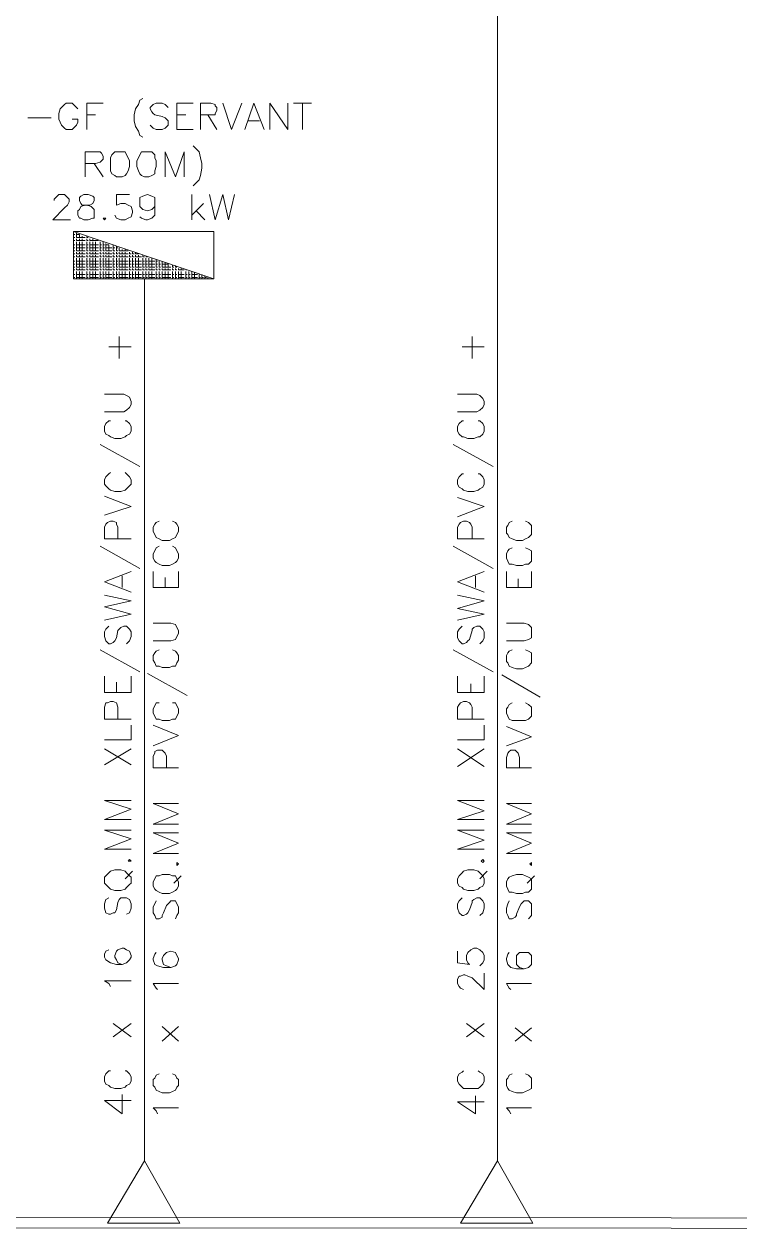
# Model space of a CAD drawing. Header units: inches. Extents: x 0.2 to 10.8, y 0.5 to 8.
# Drawn here: x 2.478 to 3.284, y 4.475 to 5.827 of the extents above; entities that cross this region are included whole.
import ezdxf

# ---------------------------------------------------------------- set-up
doc = ezdxf.new("R2010")
doc.units = ezdxf.units.IN
doc.header["$MEASUREMENT"] = 0
doc.layers.add('PDF_Geometry', color=7, linetype='Continuous')

msp = doc.modelspace()

# ---------------------------------------------------------------- linework, layer by layer
at = {"layer": 'PDF_Geometry', "lineweight": 9}
for points in [[(3.0117, 4.545), (3.0117, 6.87)], [(2.6133, 4.545), (2.6133, 5.54)]]:
    msp.add_lwpolyline(points, dxfattribs=at)
at = {"layer": 'PDF_Geometry', "lineweight": 13}
for points in [[(2.5383, 5.7317), (2.5367, 5.7333), (2.5333, 5.7367), (2.5317, 5.7383), (2.525, 5.7383), (2.5233, 5.7367), (2.52, 5.7333), (2.5183, 5.7317), (2.5167, 5.7267), (2.5167, 5.72), (2.5183, 5.7167), (2.52, 5.7133), (2.5233, 5.71), (2.525, 5.7083), (2.5317, 5.7083), (2.5333, 5.71), (2.5367, 5.7133), (2.5383, 5.7167), (2.5383, 5.72), (2.5317, 5.72)], [(2.5483, 5.7083), (2.5483, 5.7383), (2.5667, 5.7383)], [(2.6117, 5.7433), (2.6083, 5.7417), (2.6067, 5.7367), (2.6033, 5.7317), (2.6017, 5.725), (2.6017, 5.7183), (2.6033, 5.7117), (2.6067, 5.7067), (2.6083, 5.7017), (2.6117, 5.7)], [(2.64, 5.7333), (2.6367, 5.7367), (2.6333, 5.7383), (2.6267, 5.7383), (2.6233, 5.7367), (2.62, 5.7333), (2.62, 5.7317), (2.6217, 5.7283), (2.6233, 5.7267), (2.625, 5.725), (2.6333, 5.7233), (2.6367, 5.7217), (2.6383, 5.72), (2.64, 5.7183), (2.64, 5.7133), (2.6367, 5.71), (2.6333, 5.7083), (2.6267, 5.7083), (2.6233, 5.71), (2.62, 5.7133)], [(2.65, 5.7083), (2.65, 5.7383), (2.6683, 5.7383)], [(2.6767, 5.7083), (2.6767, 5.7383), (2.6883, 5.7383), (2.6933, 5.7367), (2.6933, 5.735), (2.695, 5.7333), (2.695, 5.73), (2.6933, 5.7267), (2.6933, 5.725), (2.6883, 5.725), (2.6767, 5.725)], [(2.7017, 5.7383), (2.7117, 5.7083), (2.7233, 5.7383)], [(2.7267, 5.7083), (2.7367, 5.7383), (2.7483, 5.7083)], [(2.755, 5.7083), (2.755, 5.7383), (2.775, 5.7083), (2.775, 5.7383)], [(2.7817, 5.7383), (2.8017, 5.7383)], [(2.7917, 5.7383), (2.7917, 5.7083)], [(2.4817, 5.7217), (2.5083, 5.7217)], [(2.5483, 5.725), (2.5583, 5.725)], [(2.65, 5.725), (2.66, 5.725)], [(2.685, 5.725), (2.695, 5.7083)], [(2.65, 5.7083), (2.6683, 5.7083)], [(2.73, 5.7183), (2.7433, 5.7183)], [(2.5467, 5.655), (2.5467, 5.6833), (2.5583, 5.6833), (2.5633, 5.6833), (2.565, 5.6817), (2.5667, 5.6783), (2.5667, 5.675), (2.565, 5.6733), (2.5633, 5.6717), (2.5583, 5.67), (2.5467, 5.67)], [(2.5817, 5.6833), (2.58, 5.6833), (2.5767, 5.68), (2.575, 5.6767), (2.575, 5.6733), (2.575, 5.6667), (2.575, 5.6617), (2.5767, 5.6583), (2.58, 5.6567), (2.5817, 5.655), (2.5883, 5.655), (2.5917, 5.6567), (2.5933, 5.6583), (2.595, 5.6617), (2.5967, 5.6667), (2.5967, 5.6733), (2.595, 5.6767), (2.5933, 5.68), (2.5917, 5.6833), (2.5883, 5.6833), (2.5817, 5.6833)], [(2.6133, 5.6833), (2.61, 5.6833), (2.6083, 5.68), (2.6067, 5.6767), (2.605, 5.6733), (2.605, 5.6667), (2.6067, 5.6617), (2.6083, 5.6583), (2.61, 5.6567), (2.6133, 5.655), (2.6183, 5.655), (2.6217, 5.6567), (2.625, 5.6583), (2.625, 5.6617), (2.6267, 5.6667), (2.6267, 5.6733), (2.625, 5.6767), (2.625, 5.68), (2.6217, 5.6833), (2.6183, 5.6833), (2.6133, 5.6833)], [(2.6367, 5.655), (2.6367, 5.6833), (2.6483, 5.655), (2.6583, 5.6833), (2.6583, 5.655)], [(2.6683, 5.69), (2.6717, 5.6867), (2.675, 5.6833), (2.6767, 5.6767), (2.6783, 5.67), (2.6783, 5.665), (2.6767, 5.6567), (2.675, 5.6517), (2.6717, 5.6483), (2.6683, 5.645)], [(2.5567, 5.67), (2.5667, 5.655)], [(2.5117, 5.6283), (2.5117, 5.63), (2.5133, 5.6317), (2.515, 5.6333), (2.5167, 5.635), (2.5233, 5.635), (2.525, 5.6333), (2.5267, 5.6317), (2.5283, 5.63), (2.5283, 5.6267), (2.5267, 5.6233), (2.5233, 5.62), (2.51, 5.6067), (2.53, 5.6067)], [(2.545, 5.635), (2.5417, 5.6333), (2.54, 5.6317), (2.54, 5.6283), (2.5417, 5.625), (2.5433, 5.6233), (2.5483, 5.6233), (2.5533, 5.6217), (2.5567, 5.6183), (2.5567, 5.6167), (2.5567, 5.6117), (2.5567, 5.6083), (2.555, 5.6083), (2.55, 5.6067), (2.545, 5.6067), (2.5417, 5.6083), (2.54, 5.6083), (2.5383, 5.6117), (2.5383, 5.6167), (2.54, 5.6183), (2.5417, 5.6217), (2.5467, 5.6233), (2.5517, 5.6233), (2.555, 5.625), (2.5567, 5.6283), (2.5567, 5.6317), (2.555, 5.6333), (2.55, 5.635), (2.545, 5.635)], [(2.5967, 5.635), (2.5817, 5.635), (2.5817, 5.6233), (2.5867, 5.625), (2.5917, 5.625), (2.595, 5.6233), (2.5983, 5.6217), (2.6, 5.6167), (2.6, 5.615), (2.5983, 5.61), (2.595, 5.6083), (2.5917, 5.6067), (2.5867, 5.6067), (2.5817, 5.6083), (2.58, 5.6117)], [(2.625, 5.625), (2.625, 5.6217), (2.6217, 5.6183), (2.6167, 5.6167), (2.6117, 5.6183), (2.6083, 5.6217), (2.6083, 5.625), (2.6083, 5.6267), (2.6083, 5.6317), (2.6117, 5.6333), (2.6167, 5.635), (2.6217, 5.6333), (2.625, 5.6317), (2.625, 5.625), (2.625, 5.6183), (2.625, 5.6117), (2.6217, 5.6083), (2.6167, 5.6067), (2.615, 5.6067), (2.61, 5.6083), (2.6083, 5.61)], [(2.6667, 5.635), (2.6667, 5.6067)], [(2.6867, 5.635), (2.6933, 5.6067), (2.7017, 5.635), (2.7083, 5.6067), (2.715, 5.635)], [(2.68, 5.625), (2.6667, 5.6117)], [(2.6717, 5.6167), (2.6817, 5.6067)], [(2.5683, 5.6083), (2.5667, 5.6083), (2.5683, 5.6067), (2.57, 5.6083), (2.5683, 5.6083)], [(2.5333, 5.59), (2.5333, 5.5933)], [(2.5333, 5.5933), (2.6917, 5.54), (2.6917, 5.5933), (2.5333, 5.5933), (2.5333, 5.54), (2.6917, 5.54)], [(2.5333, 5.5867), (2.5333, 5.59)], [(2.5333, 5.59), (2.535, 5.59)], [(2.5333, 5.5867), (2.535, 5.5867)], [(2.5367, 5.59), (2.5367, 5.5917)], [(2.5367, 5.5867), (2.5367, 5.59)], [(2.5367, 5.59), (2.54, 5.59)], [(2.5367, 5.5867), (2.54, 5.5867)], [(2.54, 5.5867), (2.54, 5.59)], [(2.54, 5.5867), (2.5433, 5.5867)], [(2.5433, 5.5867), (2.5433, 5.5883)], [(2.5433, 5.5867), (2.5467, 5.5867)], [(2.5483, 5.5867), (2.5483, 5.5883)], [(2.5483, 5.5867), (2.55, 5.5867)], [(2.5333, 5.5833), (2.5333, 5.585)], [(2.5333, 5.5833), (2.535, 5.5833)], [(2.5333, 5.5783), (2.5333, 5.5817)], [(2.5333, 5.575), (2.5333, 5.5783)], [(2.5333, 5.5783), (2.535, 5.5783)], [(2.5333, 5.5717), (2.5333, 5.575)], [(2.5333, 5.575), (2.535, 5.575)], [(2.5367, 5.5833), (2.5367, 5.585)], [(2.5367, 5.5833), (2.54, 5.5833)], [(2.5367, 5.5783), (2.5367, 5.5817)], [(2.5367, 5.575), (2.5367, 5.5783)], [(2.5367, 5.5783), (2.54, 5.5783)], [(2.5367, 5.5717), (2.5367, 5.575)], [(2.5367, 5.575), (2.54, 5.575)], [(2.54, 5.5833), (2.54, 5.585)], [(2.54, 5.5833), (2.5433, 5.5833)], [(2.54, 5.5783), (2.54, 5.5817)], [(2.54, 5.575), (2.54, 5.5783)], [(2.54, 5.5783), (2.5433, 5.5783)], [(2.54, 5.5717), (2.54, 5.575)], [(2.54, 5.575), (2.5433, 5.575)], [(2.5433, 5.5833), (2.5433, 5.585)], [(2.5433, 5.5833), (2.5467, 5.5833)], [(2.5433, 5.5783), (2.5433, 5.5817)], [(2.5433, 5.575), (2.5433, 5.5783)], [(2.5433, 5.5783), (2.5467, 5.5783)], [(2.5433, 5.5717), (2.5433, 5.575)], [(2.5433, 5.575), (2.5467, 5.575)], [(2.5483, 5.5833), (2.5483, 5.585)], [(2.5483, 5.5833), (2.55, 5.5833)], [(2.5483, 5.5783), (2.5483, 5.5817)], [(2.5483, 5.575), (2.5483, 5.5783)], [(2.5483, 5.5783), (2.55, 5.5783)], [(2.5483, 5.5717), (2.5483, 5.575)], [(2.5483, 5.575), (2.55, 5.575)], [(2.5517, 5.5833), (2.5517, 5.585)], [(2.5517, 5.5833), (2.555, 5.5833)], [(2.5517, 5.5783), (2.5517, 5.5817)], [(2.5517, 5.575), (2.5517, 5.5783)], [(2.5517, 5.5783), (2.555, 5.5783)], [(2.5517, 5.5717), (2.5517, 5.575)], [(2.5517, 5.575), (2.555, 5.575)], [(2.555, 5.5833), (2.555, 5.585)], [(2.555, 5.5833), (2.5583, 5.5833)], [(2.555, 5.5783), (2.555, 5.5817)], [(2.555, 5.575), (2.555, 5.5783)], [(2.555, 5.5783), (2.5583, 5.5783)], [(2.555, 5.5717), (2.555, 5.575)], [(2.555, 5.575), (2.5583, 5.575)], [(2.5583, 5.5833), (2.56, 5.5833)], [(2.5583, 5.5833), (2.5617, 5.5833)], [(2.5583, 5.5783), (2.5583, 5.5817)], [(2.5583, 5.575), (2.5583, 5.5783)], [(2.5583, 5.5783), (2.5617, 5.5783)], [(2.5583, 5.5717), (2.5583, 5.575)], [(2.5583, 5.575), (2.5617, 5.575)], [(2.5633, 5.5783), (2.5633, 5.5817)], [(2.5633, 5.575), (2.5633, 5.5783)], [(2.5633, 5.5783), (2.565, 5.5783)], [(2.5633, 5.5717), (2.5633, 5.575)], [(2.5633, 5.575), (2.565, 5.575)], [(2.5667, 5.5783), (2.5667, 5.5817)], [(2.5667, 5.575), (2.5667, 5.5783)], [(2.5667, 5.5783), (2.5683, 5.5783)], [(2.5667, 5.5717), (2.5667, 5.575)], [(2.5667, 5.575), (2.5683, 5.575)], [(2.57, 5.5783), (2.57, 5.58)], [(2.57, 5.575), (2.57, 5.5783)], [(2.57, 5.5783), (2.5733, 5.5783)], [(2.57, 5.5717), (2.57, 5.575)], [(2.57, 5.575), (2.5733, 5.575)], [(2.5733, 5.575), (2.5733, 5.5783)], [(2.5733, 5.5717), (2.5733, 5.575)], [(2.5733, 5.575), (2.5767, 5.575)], [(2.5783, 5.575), (2.5783, 5.5783)], [(2.5783, 5.5717), (2.5783, 5.575)], [(2.5783, 5.575), (2.58, 5.575)], [(2.5817, 5.575), (2.5817, 5.5767)], [(2.5817, 5.5717), (2.5817, 5.575)], [(2.5817, 5.575), (2.5833, 5.575)], [(2.585, 5.5717), (2.585, 5.575)], [(2.5883, 5.5717), (2.5883, 5.5733)], [(2.5917, 5.5717), (2.5917, 5.5733)], [(2.5333, 5.5717), (2.535, 5.5717)], [(2.5333, 5.5683), (2.5333, 5.57)], [(2.5333, 5.5683), (2.535, 5.5683)], [(2.5333, 5.565), (2.5333, 5.5667)], [(2.5333, 5.565), (2.535, 5.565)], [(2.5333, 5.56), (2.5333, 5.5633)], [(2.5333, 5.5567), (2.5333, 5.56)], [(2.5333, 5.56), (2.535, 5.56)], [(2.5367, 5.5717), (2.54, 5.5717)], [(2.5367, 5.5683), (2.5367, 5.57)], [(2.5367, 5.5683), (2.54, 5.5683)], [(2.5367, 5.565), (2.5367, 5.5667)], [(2.5367, 5.565), (2.54, 5.565)], [(2.5367, 5.56), (2.5367, 5.5633)], [(2.5367, 5.5567), (2.5367, 5.56)], [(2.5367, 5.56), (2.54, 5.56)], [(2.54, 5.5717), (2.5433, 5.5717)], [(2.54, 5.5683), (2.54, 5.57)], [(2.54, 5.5683), (2.5433, 5.5683)], [(2.54, 5.565), (2.54, 5.5667)], [(2.54, 5.565), (2.5433, 5.565)], [(2.54, 5.56), (2.54, 5.5633)], [(2.54, 5.5567), (2.54, 5.56)], [(2.54, 5.56), (2.5433, 5.56)], [(2.5433, 5.5717), (2.5467, 5.5717)], [(2.5433, 5.5683), (2.5433, 5.57)], [(2.5433, 5.5683), (2.5467, 5.5683)], [(2.5433, 5.565), (2.5433, 5.5667)], [(2.5433, 5.565), (2.5467, 5.565)], [(2.5433, 5.56), (2.5433, 5.5633)], [(2.5433, 5.5567), (2.5433, 5.56)], [(2.5433, 5.56), (2.5467, 5.56)], [(2.5483, 5.5717), (2.55, 5.5717)], [(2.5483, 5.5683), (2.5483, 5.57)], [(2.5483, 5.5683), (2.55, 5.5683)], [(2.5483, 5.565), (2.5483, 5.5667)], [(2.5483, 5.565), (2.55, 5.565)], [(2.5483, 5.56), (2.5483, 5.5633)], [(2.5483, 5.5567), (2.5483, 5.56)], [(2.5483, 5.56), (2.55, 5.56)], [(2.5517, 5.5717), (2.555, 5.5717)], [(2.5517, 5.5683), (2.5517, 5.57)], [(2.5517, 5.5683), (2.555, 5.5683)], [(2.5517, 5.565), (2.5517, 5.5667)], [(2.5517, 5.565), (2.555, 5.565)], [(2.5517, 5.56), (2.5517, 5.5633)], [(2.5517, 5.5567), (2.5517, 5.56)], [(2.5517, 5.56), (2.555, 5.56)], [(2.555, 5.5717), (2.5583, 5.5717)], [(2.555, 5.5683), (2.555, 5.57)], [(2.555, 5.5683), (2.5583, 5.5683)], [(2.555, 5.565), (2.555, 5.5667)], [(2.555, 5.565), (2.5583, 5.565)], [(2.555, 5.56), (2.555, 5.5633)], [(2.555, 5.5567), (2.555, 5.56)], [(2.555, 5.56), (2.5583, 5.56)], [(2.5583, 5.5717), (2.5617, 5.5717)], [(2.5583, 5.5683), (2.5583, 5.57)], [(2.5583, 5.5683), (2.5617, 5.5683)], [(2.5583, 5.565), (2.5583, 5.5667)], [(2.5583, 5.565), (2.5617, 5.565)], [(2.5583, 5.56), (2.5583, 5.5633)], [(2.5583, 5.5567), (2.5583, 5.56)], [(2.5583, 5.56), (2.5617, 5.56)], [(2.5633, 5.5717), (2.565, 5.5717)], [(2.5633, 5.5683), (2.5633, 5.57)], [(2.5633, 5.5683), (2.565, 5.5683)], [(2.5633, 5.565), (2.5633, 5.5667)], [(2.5633, 5.565), (2.565, 5.565)], [(2.5633, 5.56), (2.5633, 5.5633)], [(2.5633, 5.5567), (2.5633, 5.56)], [(2.5633, 5.56), (2.565, 5.56)], [(2.5667, 5.5717), (2.5683, 5.5717)], [(2.5667, 5.5683), (2.5667, 5.57)], [(2.5667, 5.5683), (2.5683, 5.5683)], [(2.5667, 5.565), (2.5667, 5.5667)], [(2.5667, 5.565), (2.5683, 5.565)], [(2.5667, 5.56), (2.5667, 5.5633)], [(2.5667, 5.5567), (2.5667, 5.56)], [(2.5667, 5.56), (2.5683, 5.56)], [(2.57, 5.5717), (2.5733, 5.5717)], [(2.57, 5.5683), (2.57, 5.57)], [(2.57, 5.5683), (2.5733, 5.5683)], [(2.57, 5.565), (2.57, 5.5667)], [(2.57, 5.565), (2.5733, 5.565)], [(2.57, 5.56), (2.57, 5.5633)], [(2.57, 5.5567), (2.57, 5.56)], [(2.57, 5.56), (2.5733, 5.56)], [(2.5733, 5.5717), (2.5767, 5.5717)], [(2.5733, 5.5683), (2.5733, 5.57)], [(2.5733, 5.5683), (2.5767, 5.5683)], [(2.5733, 5.565), (2.5733, 5.5667)], [(2.5733, 5.565), (2.5767, 5.565)], [(2.5733, 5.56), (2.5733, 5.5633)], [(2.5733, 5.5567), (2.5733, 5.56)], [(2.5733, 5.56), (2.5767, 5.56)], [(2.5783, 5.5717), (2.58, 5.5717)], [(2.5783, 5.5683), (2.5783, 5.57)], [(2.5783, 5.5683), (2.58, 5.5683)], [(2.5783, 5.565), (2.5783, 5.5667)], [(2.5783, 5.565), (2.58, 5.565)], [(2.5783, 5.56), (2.5783, 5.5633)], [(2.5783, 5.5567), (2.5783, 5.56)], [(2.5783, 5.56), (2.58, 5.56)], [(2.5817, 5.5717), (2.5833, 5.5717)], [(2.5817, 5.5683), (2.5817, 5.57)], [(2.5817, 5.5683), (2.5833, 5.5683)], [(2.5817, 5.565), (2.5817, 5.5667)], [(2.5817, 5.565), (2.5833, 5.565)], [(2.5817, 5.56), (2.5817, 5.5633)], [(2.5817, 5.5567), (2.5817, 5.56)], [(2.5817, 5.56), (2.5833, 5.56)], [(2.585, 5.5717), (2.5883, 5.5717)], [(2.585, 5.5683), (2.585, 5.57)], [(2.585, 5.5683), (2.5883, 5.5683)], [(2.585, 5.565), (2.585, 5.5667)], [(2.585, 5.565), (2.5883, 5.565)], [(2.585, 5.56), (2.585, 5.5633)], [(2.585, 5.5567), (2.585, 5.56)], [(2.585, 5.56), (2.5883, 5.56)], [(2.5883, 5.5717), (2.5917, 5.5717)], [(2.5883, 5.5683), (2.5883, 5.57)], [(2.5883, 5.5683), (2.5917, 5.5683)], [(2.5883, 5.565), (2.5883, 5.5667)], [(2.5883, 5.565), (2.5917, 5.565)], [(2.5883, 5.56), (2.5883, 5.5633)], [(2.5883, 5.5567), (2.5883, 5.56)], [(2.5883, 5.56), (2.5917, 5.56)], [(2.5917, 5.5717), (2.595, 5.5717)], [(2.5917, 5.5683), (2.5917, 5.57)], [(2.5917, 5.5683), (2.595, 5.5683)], [(2.5917, 5.565), (2.5917, 5.5667)], [(2.5917, 5.565), (2.595, 5.565)], [(2.5917, 5.56), (2.5917, 5.5633)], [(2.5917, 5.5567), (2.5917, 5.56)], [(2.5917, 5.56), (2.595, 5.56)], [(2.5967, 5.5683), (2.5967, 5.57)], [(2.5967, 5.5683), (2.5983, 5.5683)], [(2.5967, 5.565), (2.5967, 5.5667)], [(2.5967, 5.565), (2.5983, 5.565)], [(2.5967, 5.56), (2.5967, 5.5633)], [(2.5967, 5.5567), (2.5967, 5.56)], [(2.5967, 5.56), (2.5983, 5.56)], [(2.6, 5.5683), (2.6, 5.57)], [(2.6, 5.5683), (2.6017, 5.5683)], [(2.6, 5.565), (2.6, 5.5667)], [(2.6, 5.565), (2.6017, 5.565)], [(2.6, 5.56), (2.6, 5.5633)], [(2.6, 5.5567), (2.6, 5.56)], [(2.6, 5.56), (2.6017, 5.56)], [(2.6033, 5.5683), (2.6033, 5.57)], [(2.6033, 5.5683), (2.6067, 5.5683)], [(2.6033, 5.565), (2.6033, 5.5667)], [(2.6033, 5.565), (2.6067, 5.565)], [(2.6033, 5.56), (2.6033, 5.5633)], [(2.6033, 5.5567), (2.6033, 5.56)], [(2.6033, 5.56), (2.6067, 5.56)], [(2.6067, 5.565), (2.6067, 5.5667)], [(2.6067, 5.565), (2.61, 5.565)], [(2.6067, 5.56), (2.6067, 5.5633)], [(2.6067, 5.5567), (2.6067, 5.56)], [(2.6067, 5.56), (2.61, 5.56)], [(2.6117, 5.565), (2.6117, 5.5667)], [(2.6117, 5.565), (2.6133, 5.565)], [(2.6117, 5.56), (2.6117, 5.5633)], [(2.6117, 5.5567), (2.6117, 5.56)], [(2.6117, 5.56), (2.6133, 5.56)], [(2.615, 5.565), (2.6167, 5.565)], [(2.615, 5.565), (2.6167, 5.565)], [(2.615, 5.56), (2.615, 5.5633)], [(2.615, 5.5567), (2.615, 5.56)], [(2.615, 5.56), (2.6167, 5.56)], [(2.6183, 5.56), (2.6183, 5.5633)], [(2.6183, 5.5567), (2.6183, 5.56)], [(2.6183, 5.56), (2.6217, 5.56)], [(2.6217, 5.56), (2.6217, 5.5633)], [(2.6217, 5.5567), (2.6217, 5.56)], [(2.6217, 5.56), (2.625, 5.56)], [(2.6267, 5.56), (2.6267, 5.5617)], [(2.6267, 5.5567), (2.6267, 5.56)], [(2.6267, 5.56), (2.6283, 5.56)], [(2.63, 5.5567), (2.63, 5.56)], [(2.6333, 5.5567), (2.6333, 5.56)], [(2.5333, 5.5533), (2.5333, 5.5567)], [(2.5333, 5.5567), (2.535, 5.5567)], [(2.5333, 5.5533), (2.535, 5.5533)], [(2.5333, 5.55), (2.5333, 5.5517)], [(2.5333, 5.55), (2.535, 5.55)], [(2.5333, 5.545), (2.5333, 5.5483)], [(2.5367, 5.5533), (2.5367, 5.5567)], [(2.5367, 5.5567), (2.54, 5.5567)], [(2.5367, 5.5533), (2.54, 5.5533)], [(2.5367, 5.55), (2.5367, 5.5517)], [(2.5367, 5.55), (2.54, 5.55)], [(2.5367, 5.545), (2.5367, 5.5483)], [(2.54, 5.5533), (2.54, 5.5567)], [(2.54, 5.5567), (2.5433, 5.5567)], [(2.54, 5.5533), (2.5433, 5.5533)], [(2.54, 5.55), (2.54, 5.5517)], [(2.54, 5.55), (2.5433, 5.55)], [(2.54, 5.545), (2.54, 5.5483)], [(2.5433, 5.5533), (2.5433, 5.5567)], [(2.5433, 5.5567), (2.5467, 5.5567)], [(2.5433, 5.5533), (2.5467, 5.5533)], [(2.5433, 5.55), (2.5433, 5.5517)], [(2.5433, 5.55), (2.5467, 5.55)], [(2.5433, 5.545), (2.5433, 5.5483)], [(2.5483, 5.5533), (2.5483, 5.5567)], [(2.5483, 5.5567), (2.55, 5.5567)], [(2.5483, 5.5533), (2.55, 5.5533)], [(2.5483, 5.55), (2.5483, 5.5517)], [(2.5483, 5.55), (2.55, 5.55)], [(2.5483, 5.545), (2.5483, 5.5483)], [(2.5517, 5.5533), (2.5517, 5.5567)], [(2.5517, 5.5567), (2.555, 5.5567)], [(2.5517, 5.5533), (2.555, 5.5533)], [(2.5517, 5.55), (2.5517, 5.5517)], [(2.5517, 5.55), (2.555, 5.55)], [(2.5517, 5.545), (2.5517, 5.5483)], [(2.555, 5.5533), (2.555, 5.5567)], [(2.555, 5.5567), (2.5583, 5.5567)], [(2.555, 5.5533), (2.5583, 5.5533)], [(2.555, 5.55), (2.555, 5.5517)], [(2.555, 5.55), (2.5583, 5.55)], [(2.555, 5.545), (2.555, 5.5483)], [(2.5583, 5.5533), (2.5583, 5.5567)], [(2.5583, 5.5567), (2.5617, 5.5567)], [(2.5583, 5.5533), (2.5617, 5.5533)], [(2.5583, 5.55), (2.5583, 5.5517)], [(2.5583, 5.55), (2.5617, 5.55)], [(2.5583, 5.545), (2.5583, 5.5483)], [(2.5633, 5.5533), (2.5633, 5.5567)], [(2.5633, 5.5567), (2.565, 5.5567)], [(2.5633, 5.5533), (2.565, 5.5533)], [(2.5633, 5.55), (2.5633, 5.5517)], [(2.5633, 5.55), (2.565, 5.55)], [(2.5633, 5.545), (2.5633, 5.5483)], [(2.5667, 5.5533), (2.5667, 5.5567)], [(2.5667, 5.5567), (2.5683, 5.5567)], [(2.5667, 5.5533), (2.5683, 5.5533)], [(2.5667, 5.55), (2.5667, 5.5517)], [(2.5667, 5.55), (2.5683, 5.55)], [(2.5667, 5.545), (2.5667, 5.5483)], [(2.57, 5.5533), (2.57, 5.5567)], [(2.57, 5.5567), (2.5733, 5.5567)], [(2.57, 5.5533), (2.5733, 5.5533)], [(2.57, 5.55), (2.57, 5.5517)], [(2.57, 5.55), (2.5733, 5.55)], [(2.57, 5.545), (2.57, 5.5483)], [(2.5733, 5.5533), (2.5733, 5.5567)], [(2.5733, 5.5567), (2.5767, 5.5567)], [(2.5733, 5.5533), (2.5767, 5.5533)], [(2.5733, 5.55), (2.5733, 5.5517)], [(2.5733, 5.55), (2.5767, 5.55)], [(2.5733, 5.545), (2.5733, 5.5483)], [(2.5783, 5.5533), (2.5783, 5.5567)], [(2.5783, 5.5567), (2.58, 5.5567)], [(2.5783, 5.5533), (2.58, 5.5533)], [(2.5783, 5.55), (2.5783, 5.5517)], [(2.5783, 5.55), (2.58, 5.55)], [(2.5783, 5.545), (2.5783, 5.5483)], [(2.5817, 5.5533), (2.5817, 5.5567)], [(2.5817, 5.5567), (2.5833, 5.5567)], [(2.5817, 5.5533), (2.5833, 5.5533)], [(2.5817, 5.55), (2.5817, 5.5517)], [(2.5817, 5.55), (2.5833, 5.55)], [(2.5817, 5.545), (2.5817, 5.5483)], [(2.585, 5.5533), (2.585, 5.5567)], [(2.585, 5.5567), (2.5883, 5.5567)], [(2.585, 5.5533), (2.5883, 5.5533)], [(2.585, 5.55), (2.585, 5.5517)], [(2.585, 5.55), (2.5883, 5.55)], [(2.585, 5.545), (2.585, 5.5483)], [(2.5883, 5.5533), (2.5883, 5.5567)], [(2.5883, 5.5567), (2.5917, 5.5567)], [(2.5883, 5.5533), (2.5917, 5.5533)], [(2.5883, 5.55), (2.5883, 5.5517)], [(2.5883, 5.55), (2.5917, 5.55)], [(2.5883, 5.545), (2.5883, 5.5483)], [(2.5917, 5.5533), (2.5917, 5.5567)], [(2.5917, 5.5567), (2.595, 5.5567)], [(2.5917, 5.5533), (2.595, 5.5533)], [(2.5917, 5.55), (2.5917, 5.5517)], [(2.5917, 5.55), (2.595, 5.55)], [(2.5917, 5.545), (2.5917, 5.5483)], [(2.5967, 5.5533), (2.5967, 5.5567)], [(2.5967, 5.5567), (2.5983, 5.5567)], [(2.5967, 5.5533), (2.5983, 5.5533)], [(2.5967, 5.55), (2.5967, 5.5517)], [(2.5967, 5.55), (2.5983, 5.55)], [(2.5967, 5.545), (2.5967, 5.5483)], [(2.6, 5.5533), (2.6, 5.5567)], [(2.6, 5.5567), (2.6017, 5.5567)], [(2.6, 5.5533), (2.6017, 5.5533)], [(2.6, 5.55), (2.6, 5.5517)], [(2.6, 5.55), (2.6017, 5.55)], [(2.6, 5.545), (2.6, 5.5483)], [(2.6033, 5.5533), (2.6033, 5.5567)], [(2.6033, 5.5567), (2.6067, 5.5567)], [(2.6033, 5.5533), (2.6067, 5.5533)], [(2.6033, 5.55), (2.6033, 5.5517)], [(2.6033, 5.55), (2.6067, 5.55)], [(2.6033, 5.545), (2.6033, 5.5483)], [(2.6067, 5.5533), (2.6067, 5.5567)], [(2.6067, 5.5567), (2.61, 5.5567)], [(2.6067, 5.5533), (2.61, 5.5533)], [(2.6067, 5.55), (2.6067, 5.5517)], [(2.6067, 5.55), (2.61, 5.55)], [(2.6067, 5.545), (2.6067, 5.5483)], [(2.6117, 5.5533), (2.6117, 5.5567)], [(2.6117, 5.5567), (2.6133, 5.5567)], [(2.6117, 5.5533), (2.6133, 5.5533)], [(2.6117, 5.55), (2.6117, 5.5517)], [(2.6117, 5.55), (2.6133, 5.55)], [(2.6117, 5.545), (2.6117, 5.5483)], [(2.615, 5.5533), (2.615, 5.5567)], [(2.615, 5.5567), (2.6167, 5.5567)], [(2.615, 5.5533), (2.6167, 5.5533)], [(2.615, 5.55), (2.615, 5.5517)], [(2.615, 5.55), (2.6167, 5.55)], [(2.615, 5.545), (2.615, 5.5483)], [(2.6183, 5.5533), (2.6183, 5.5567)], [(2.6183, 5.5567), (2.6217, 5.5567)], [(2.6183, 5.5533), (2.6217, 5.5533)], [(2.6183, 5.55), (2.6183, 5.5517)], [(2.6183, 5.55), (2.6217, 5.55)], [(2.6183, 5.545), (2.6183, 5.5483)], [(2.6217, 5.5533), (2.6217, 5.5567)], [(2.6217, 5.5567), (2.625, 5.5567)], [(2.6217, 5.5533), (2.625, 5.5533)], [(2.6217, 5.55), (2.6217, 5.5517)], [(2.6217, 5.55), (2.625, 5.55)], [(2.6217, 5.545), (2.6217, 5.5483)], [(2.6267, 5.5533), (2.6267, 5.5567)], [(2.6267, 5.5567), (2.6283, 5.5567)], [(2.6267, 5.5533), (2.6283, 5.5533)], [(2.6267, 5.55), (2.6267, 5.5517)], [(2.6267, 5.55), (2.6283, 5.55)], [(2.6267, 5.545), (2.6267, 5.5483)], [(2.63, 5.5533), (2.63, 5.5567)], [(2.63, 5.5567), (2.6317, 5.5567)], [(2.63, 5.5533), (2.6317, 5.5533)], [(2.63, 5.55), (2.63, 5.5517)], [(2.63, 5.55), (2.6317, 5.55)], [(2.63, 5.545), (2.63, 5.5483)], [(2.6333, 5.5533), (2.6333, 5.5567)], [(2.6333, 5.5567), (2.6367, 5.5567)], [(2.6333, 5.5533), (2.6367, 5.5533)], [(2.6333, 5.55), (2.6333, 5.5517)], [(2.6333, 5.55), (2.6367, 5.55)], [(2.6333, 5.545), (2.6333, 5.5483)], [(2.6367, 5.5567), (2.6367, 5.5583)], [(2.6367, 5.5533), (2.6367, 5.5567)], [(2.6367, 5.5567), (2.64, 5.5567)], [(2.6367, 5.5533), (2.64, 5.5533)], [(2.6367, 5.55), (2.6367, 5.5517)], [(2.6367, 5.55), (2.64, 5.55)], [(2.6367, 5.545), (2.6367, 5.5483)], [(2.64, 5.5533), (2.64, 5.5567)], [(2.64, 5.5533), (2.6433, 5.5533)], [(2.64, 5.55), (2.64, 5.5517)], [(2.64, 5.55), (2.6433, 5.55)], [(2.64, 5.545), (2.64, 5.5483)], [(2.645, 5.5533), (2.645, 5.555)], [(2.645, 5.5533), (2.6467, 5.5533)], [(2.645, 5.55), (2.645, 5.5517)], [(2.645, 5.55), (2.6467, 5.55)], [(2.645, 5.545), (2.645, 5.5483)], [(2.6483, 5.5533), (2.6483, 5.555)], [(2.6483, 5.5533), (2.65, 5.5533)], [(2.6483, 5.55), (2.6483, 5.5517)], [(2.6483, 5.55), (2.65, 5.55)], [(2.6483, 5.545), (2.6483, 5.5483)], [(2.6517, 5.55), (2.6517, 5.5517)], [(2.6517, 5.55), (2.655, 5.55)], [(2.6517, 5.545), (2.6517, 5.5483)], [(2.655, 5.55), (2.655, 5.5517)], [(2.655, 5.55), (2.6583, 5.55)], [(2.655, 5.545), (2.655, 5.5483)], [(2.66, 5.55), (2.6617, 5.55)], [(2.66, 5.55), (2.6617, 5.55)], [(2.66, 5.545), (2.66, 5.5483)], [(2.6633, 5.545), (2.6633, 5.5483)], [(2.6667, 5.545), (2.6667, 5.5483)], [(2.67, 5.545), (2.67, 5.5467)], [(2.5333, 5.5417), (2.5333, 5.545)], [(2.5333, 5.545), (2.535, 5.545)], [(2.5333, 5.54), (2.5333, 5.5417)], [(2.5333, 5.5417), (2.535, 5.5417)], [(2.5367, 5.5417), (2.5367, 5.545)], [(2.5367, 5.545), (2.54, 5.545)], [(2.5367, 5.54), (2.5367, 5.5417)], [(2.5367, 5.5417), (2.54, 5.5417)], [(2.54, 5.5417), (2.54, 5.545)], [(2.54, 5.545), (2.5433, 5.545)], [(2.54, 5.54), (2.54, 5.5417)], [(2.54, 5.5417), (2.5433, 5.5417)], [(2.5433, 5.5417), (2.5433, 5.545)], [(2.5433, 5.545), (2.5467, 5.545)], [(2.5433, 5.54), (2.5433, 5.5417)], [(2.5433, 5.5417), (2.5467, 5.5417)], [(2.5483, 5.5417), (2.5483, 5.545)], [(2.5483, 5.545), (2.55, 5.545)], [(2.5483, 5.54), (2.5483, 5.5417)], [(2.5483, 5.5417), (2.55, 5.5417)], [(2.5517, 5.5417), (2.5517, 5.545)], [(2.5517, 5.545), (2.555, 5.545)], [(2.5517, 5.54), (2.5517, 5.5417)], [(2.5517, 5.5417), (2.555, 5.5417)], [(2.555, 5.5417), (2.555, 5.545)], [(2.555, 5.545), (2.5583, 5.545)], [(2.555, 5.54), (2.555, 5.5417)], [(2.555, 5.5417), (2.5583, 5.5417)], [(2.5583, 5.5417), (2.5583, 5.545)], [(2.5583, 5.545), (2.5617, 5.545)], [(2.5583, 5.54), (2.5583, 5.5417)], [(2.5583, 5.5417), (2.5617, 5.5417)], [(2.5633, 5.5417), (2.5633, 5.545)], [(2.5633, 5.545), (2.565, 5.545)], [(2.5633, 5.54), (2.5633, 5.5417)], [(2.5633, 5.5417), (2.565, 5.5417)], [(2.5667, 5.5417), (2.5667, 5.545)], [(2.5667, 5.545), (2.5683, 5.545)], [(2.5667, 5.54), (2.5667, 5.5417)], [(2.5667, 5.5417), (2.5683, 5.5417)], [(2.57, 5.5417), (2.57, 5.545)], [(2.57, 5.545), (2.5733, 5.545)], [(2.57, 5.54), (2.57, 5.5417)], [(2.57, 5.5417), (2.5733, 5.5417)], [(2.5733, 5.5417), (2.5733, 5.545)], [(2.5733, 5.545), (2.5767, 5.545)], [(2.5733, 5.54), (2.5733, 5.5417)], [(2.5733, 5.5417), (2.5767, 5.5417)], [(2.5783, 5.5417), (2.5783, 5.545)], [(2.5783, 5.545), (2.58, 5.545)], [(2.5783, 5.54), (2.5783, 5.5417)], [(2.5783, 5.5417), (2.58, 5.5417)], [(2.5817, 5.5417), (2.5817, 5.545)], [(2.5817, 5.545), (2.5833, 5.545)], [(2.5817, 5.54), (2.5817, 5.5417)], [(2.5817, 5.5417), (2.5833, 5.5417)], [(2.585, 5.5417), (2.585, 5.545)], [(2.585, 5.545), (2.5883, 5.545)], [(2.585, 5.54), (2.585, 5.5417)], [(2.585, 5.5417), (2.5883, 5.5417)], [(2.5883, 5.5417), (2.5883, 5.545)], [(2.5883, 5.545), (2.5917, 5.545)], [(2.5883, 5.54), (2.5883, 5.5417)], [(2.5883, 5.5417), (2.5917, 5.5417)], [(2.5917, 5.5417), (2.5917, 5.545)], [(2.5917, 5.545), (2.595, 5.545)], [(2.5917, 5.54), (2.5917, 5.5417)], [(2.5917, 5.5417), (2.595, 5.5417)], [(2.5967, 5.5417), (2.5967, 5.545)], [(2.5967, 5.545), (2.5983, 5.545)], [(2.5967, 5.54), (2.5967, 5.5417)], [(2.5967, 5.5417), (2.5983, 5.5417)], [(2.6, 5.5417), (2.6, 5.545)], [(2.6, 5.545), (2.6017, 5.545)], [(2.6, 5.54), (2.6, 5.5417)], [(2.6, 5.5417), (2.6017, 5.5417)], [(2.6033, 5.5417), (2.6033, 5.545)], [(2.6033, 5.545), (2.6067, 5.545)], [(2.6033, 5.54), (2.6033, 5.5417)], [(2.6033, 5.5417), (2.6067, 5.5417)], [(2.6067, 5.5417), (2.6067, 5.545)], [(2.6067, 5.545), (2.61, 5.545)], [(2.6067, 5.54), (2.6067, 5.5417)], [(2.6067, 5.5417), (2.61, 5.5417)], [(2.6117, 5.5417), (2.6117, 5.545)], [(2.6117, 5.545), (2.6133, 5.545)], [(2.6117, 5.54), (2.6117, 5.5417)], [(2.6117, 5.5417), (2.6133, 5.5417)], [(2.615, 5.5417), (2.615, 5.545)], [(2.615, 5.545), (2.6167, 5.545)], [(2.615, 5.54), (2.615, 5.5417)], [(2.615, 5.5417), (2.6167, 5.5417)], [(2.6183, 5.5417), (2.6183, 5.545)], [(2.6183, 5.545), (2.6217, 5.545)], [(2.6183, 5.54), (2.6183, 5.5417)], [(2.6183, 5.5417), (2.6217, 5.5417)], [(2.6217, 5.5417), (2.6217, 5.545)], [(2.6217, 5.545), (2.625, 5.545)], [(2.6217, 5.54), (2.6217, 5.5417)], [(2.6217, 5.5417), (2.625, 5.5417)], [(2.6267, 5.5417), (2.6267, 5.545)], [(2.6267, 5.545), (2.6283, 5.545)], [(2.6267, 5.54), (2.6267, 5.5417)], [(2.6267, 5.5417), (2.6283, 5.5417)], [(2.63, 5.5417), (2.63, 5.545)], [(2.63, 5.545), (2.6317, 5.545)], [(2.63, 5.54), (2.63, 5.5417)], [(2.63, 5.5417), (2.6317, 5.5417)], [(2.6333, 5.5417), (2.6333, 5.545)], [(2.6333, 5.545), (2.6367, 5.545)], [(2.6333, 5.54), (2.6333, 5.5417)], [(2.6333, 5.5417), (2.6367, 5.5417)], [(2.6367, 5.5417), (2.6367, 5.545)], [(2.6367, 5.545), (2.64, 5.545)], [(2.6367, 5.54), (2.6367, 5.5417)], [(2.6367, 5.5417), (2.64, 5.5417)], [(2.64, 5.5417), (2.64, 5.545)], [(2.64, 5.545), (2.6433, 5.545)], [(2.64, 5.54), (2.64, 5.5417)], [(2.64, 5.5417), (2.6433, 5.5417)], [(2.645, 5.5417), (2.645, 5.545)], [(2.645, 5.545), (2.6467, 5.545)], [(2.645, 5.54), (2.645, 5.5417)], [(2.645, 5.5417), (2.6467, 5.5417)], [(2.6483, 5.5417), (2.6483, 5.545)], [(2.6483, 5.545), (2.65, 5.545)], [(2.6483, 5.54), (2.6483, 5.5417)], [(2.6483, 5.5417), (2.65, 5.5417)], [(2.6517, 5.5417), (2.6517, 5.545)], [(2.6517, 5.545), (2.655, 5.545)], [(2.6517, 5.54), (2.6517, 5.5417)], [(2.6517, 5.5417), (2.655, 5.5417)], [(2.655, 5.5417), (2.655, 5.545)], [(2.655, 5.545), (2.6583, 5.545)], [(2.655, 5.54), (2.655, 5.5417)], [(2.655, 5.5417), (2.6583, 5.5417)], [(2.66, 5.5417), (2.66, 5.545)], [(2.66, 5.545), (2.6617, 5.545)], [(2.66, 5.54), (2.66, 5.5417)], [(2.66, 5.5417), (2.6617, 5.5417)], [(2.6633, 5.5417), (2.6633, 5.545)], [(2.6633, 5.545), (2.665, 5.545)], [(2.6633, 5.54), (2.6633, 5.5417)], [(2.6633, 5.5417), (2.665, 5.5417)], [(2.6667, 5.5417), (2.6667, 5.545)], [(2.6667, 5.545), (2.67, 5.545)], [(2.6667, 5.54), (2.6667, 5.5417)], [(2.6667, 5.5417), (2.67, 5.5417)], [(2.67, 5.5417), (2.67, 5.545)], [(2.67, 5.545), (2.6733, 5.545)], [(2.67, 5.54), (2.67, 5.5417)], [(2.67, 5.5417), (2.6733, 5.5417)], [(2.675, 5.5417), (2.675, 5.545)], [(2.675, 5.54), (2.675, 5.5417)], [(2.675, 5.5417), (2.6767, 5.5417)], [(2.6783, 5.5417), (2.6783, 5.545)], [(2.6783, 5.54), (2.6783, 5.5417)], [(2.6783, 5.5417), (2.68, 5.5417)], [(2.6817, 5.5417), (2.6817, 5.5433)], [(2.6817, 5.54), (2.6817, 5.5417)], [(2.6817, 5.5417), (2.6833, 5.5417)], [(2.685, 5.54), (2.685, 5.5417)], [(2.6883, 5.54), (2.69, 5.54)], [(2.585, 5.45), (2.585, 5.475)], [(2.9833, 5.45), (2.9833, 5.475)], [(2.5733, 5.4633), (2.5983, 5.4633)], [(2.9717, 5.4633), (2.9967, 5.4633)], [(2.5683, 5.39), (2.59, 5.39), (2.5933, 5.3917), (2.5967, 5.395), (2.5983, 5.3983), (2.5983, 5.4017), (2.5967, 5.4067), (2.5933, 5.4083), (2.59, 5.41), (2.5683, 5.41)], [(2.9667, 5.39), (2.9883, 5.39), (2.9917, 5.3917), (2.995, 5.395), (2.9967, 5.3983), (2.9967, 5.4017), (2.995, 5.405), (2.9917, 5.4083), (2.9883, 5.41), (2.9667, 5.41)], [(2.575, 5.38), (2.5733, 5.38), (2.57, 5.3767), (2.5683, 5.3733), (2.5683, 5.3683), (2.57, 5.365), (2.5733, 5.3633), (2.575, 5.3617), (2.58, 5.36), (2.5867, 5.36), (2.5917, 5.3617), (2.5933, 5.3633), (2.5967, 5.365), (2.5983, 5.3683), (2.5983, 5.3733), (2.5967, 5.3767), (2.5933, 5.38), (2.5917, 5.38)], [(2.9733, 5.38), (2.9717, 5.38), (2.9683, 5.3767), (2.9667, 5.3733), (2.9667, 5.3683), (2.9683, 5.365), (2.9717, 5.3617), (2.9733, 5.3617), (2.9783, 5.36), (2.985, 5.36), (2.99, 5.3617), (2.9917, 5.3617), (2.995, 5.365), (2.9967, 5.3683), (2.9967, 5.3733), (2.995, 5.3767), (2.9917, 5.38), (2.99, 5.38)], [(2.5633, 5.3533), (2.6083, 5.3283)], [(2.9617, 5.3533), (3.0067, 5.3283)], [(2.575, 5.3217), (2.5733, 5.32), (2.57, 5.3167), (2.5683, 5.3133), (2.5683, 5.3083), (2.57, 5.3067), (2.5733, 5.3033), (2.575, 5.3017), (2.58, 5.3), (2.5867, 5.3), (2.5917, 5.3017), (2.5933, 5.3033), (2.5967, 5.3067), (2.5983, 5.3083), (2.5983, 5.3133), (2.5967, 5.3167), (2.5933, 5.32), (2.5917, 5.3217)], [(2.9733, 5.32), (2.9717, 5.32), (2.9683, 5.3167), (2.9667, 5.3133), (2.9667, 5.3083), (2.9683, 5.305), (2.9717, 5.3033), (2.9733, 5.3017), (2.9783, 5.3), (2.985, 5.3), (2.99, 5.3017), (2.9917, 5.3033), (2.995, 5.305), (2.9967, 5.3083), (2.9967, 5.3133), (2.995, 5.3167), (2.9917, 5.32), (2.99, 5.32)], [(2.5683, 5.2733), (2.5983, 5.2833), (2.5683, 5.295)], [(2.9667, 5.2717), (2.9967, 5.2833), (2.9667, 5.2933)], [(2.5983, 5.2467), (2.5683, 5.2467), (2.5683, 5.26), (2.57, 5.2633), (2.5717, 5.265), (2.575, 5.2667), (2.5783, 5.2667), (2.5817, 5.265), (2.5817, 5.2633), (2.5833, 5.26), (2.5833, 5.2467)], [(2.63, 5.2667), (2.6267, 5.265), (2.625, 5.2633), (2.6233, 5.26), (2.6233, 5.255), (2.625, 5.2517), (2.6267, 5.2483), (2.63, 5.2467), (2.6333, 5.245), (2.6417, 5.245), (2.645, 5.2467), (2.6483, 5.2483), (2.65, 5.2517), (2.6517, 5.255), (2.6517, 5.26), (2.65, 5.2633), (2.6483, 5.265), (2.645, 5.2667)], [(2.9967, 5.2467), (2.9667, 5.2467), (2.9667, 5.26), (2.9683, 5.2633), (2.97, 5.265), (2.9733, 5.2667), (2.9767, 5.2667), (2.98, 5.265), (2.9817, 5.2633), (2.9833, 5.26), (2.9833, 5.2467)], [(3.0283, 5.2667), (3.025, 5.265), (3.0233, 5.2617), (3.0217, 5.26), (3.0217, 5.2533), (3.0233, 5.2517), (3.025, 5.2483), (3.0283, 5.2467), (3.0333, 5.245), (3.04, 5.245), (3.0433, 5.2467), (3.0467, 5.2483), (3.05, 5.2517), (3.05, 5.2533), (3.05, 5.26), (3.05, 5.2617), (3.0467, 5.265), (3.0433, 5.2667)], [(2.5633, 5.2383), (2.6083, 5.2133)], [(2.63, 5.2383), (2.6267, 5.2367), (2.625, 5.2333), (2.6233, 5.23), (2.6233, 5.225), (2.625, 5.2217), (2.6267, 5.22), (2.63, 5.2183), (2.6333, 5.2167), (2.6417, 5.2167), (2.645, 5.2183), (2.6483, 5.22), (2.65, 5.2217), (2.6517, 5.225), (2.6517, 5.23), (2.65, 5.2333), (2.6483, 5.2367), (2.645, 5.2383)], [(2.9617, 5.2383), (3.0067, 5.2133)], [(3.0283, 5.2367), (3.025, 5.235), (3.0233, 5.2333), (3.0217, 5.23), (3.0217, 5.225), (3.0233, 5.2217), (3.025, 5.2183), (3.0283, 5.2183), (3.0333, 5.2167), (3.04, 5.2167), (3.0433, 5.2183), (3.0467, 5.2183), (3.05, 5.2217), (3.05, 5.225), (3.05, 5.23), (3.05, 5.2333), (3.0467, 5.235), (3.0433, 5.2367)], [(2.5983, 5.1867), (2.5683, 5.1983), (2.5983, 5.21)], [(2.6517, 5.1917), (2.6233, 5.1917), (2.6233, 5.21)], [(2.6517, 5.1917), (2.6517, 5.21)], [(2.9967, 5.1867), (2.9667, 5.1983), (2.9967, 5.21)], [(3.05, 5.1917), (3.0217, 5.1917), (3.0217, 5.21)], [(3.05, 5.1917), (3.05, 5.21)], [(2.5883, 5.1917), (2.5883, 5.205)], [(2.6367, 5.1917), (2.6367, 5.2033)], [(2.9867, 5.1917), (2.9867, 5.205)], [(3.035, 5.1917), (3.035, 5.2017)], [(2.5683, 5.155), (2.5983, 5.1617), (2.5683, 5.17), (2.5983, 5.1767), (2.5683, 5.1833)], [(2.9667, 5.155), (2.9967, 5.1617), (2.9667, 5.1683), (2.9967, 5.1767), (2.9667, 5.1833)], [(2.5733, 5.1483), (2.57, 5.145), (2.5683, 5.1417), (2.5683, 5.1367), (2.57, 5.1317), (2.5733, 5.1283), (2.575, 5.1283), (2.5783, 5.13), (2.58, 5.1317), (2.5817, 5.135), (2.5833, 5.1433), (2.585, 5.145), (2.5867, 5.1467), (2.59, 5.1483), (2.5933, 5.1483), (2.5967, 5.145), (2.5983, 5.1417), (2.5983, 5.1367), (2.5967, 5.1317), (2.5933, 5.1283)], [(2.6233, 5.1317), (2.6433, 5.1317), (2.6483, 5.1333), (2.65, 5.1367), (2.6517, 5.14), (2.6517, 5.1433), (2.65, 5.1467), (2.6483, 5.15), (2.6433, 5.1517), (2.6233, 5.1517)], [(2.9717, 5.1483), (2.9683, 5.145), (2.9667, 5.1417), (2.9667, 5.135), (2.9683, 5.1317), (2.9717, 5.1283), (2.9733, 5.1283), (2.9767, 5.13), (2.9783, 5.1317), (2.98, 5.1333), (2.9833, 5.1433), (2.9833, 5.145), (2.985, 5.1467), (2.9883, 5.1483), (2.9917, 5.1483), (2.995, 5.145), (2.9967, 5.1417), (2.9967, 5.135), (2.995, 5.1317), (2.9917, 5.1283)], [(3.0217, 5.1317), (3.0417, 5.1317), (3.0467, 5.1333), (3.05, 5.135), (3.05, 5.14), (3.05, 5.1433), (3.05, 5.1467), (3.0467, 5.15), (3.0417, 5.1517), (3.0217, 5.1517)], [(2.5633, 5.1217), (2.6083, 5.0967)], [(2.63, 5.1217), (2.6267, 5.12), (2.625, 5.1183), (2.6233, 5.115), (2.6233, 5.11), (2.625, 5.1067), (2.6267, 5.1033), (2.63, 5.1033), (2.6333, 5.1017), (2.6417, 5.1017), (2.645, 5.1033), (2.6483, 5.1033), (2.65, 5.1067), (2.6517, 5.11), (2.6517, 5.115), (2.65, 5.1183), (2.6483, 5.12), (2.645, 5.1217)], [(2.9617, 5.1217), (3.0067, 5.0967)], [(3.0283, 5.1217), (3.025, 5.12), (3.0233, 5.1183), (3.0217, 5.115), (3.0217, 5.1083), (3.0233, 5.1067), (3.025, 5.1033), (3.0283, 5.1017), (3.0333, 5.1), (3.04, 5.1), (3.0433, 5.1017), (3.0467, 5.1033), (3.05, 5.1067), (3.05, 5.1083), (3.05, 5.115), (3.05, 5.1183), (3.0467, 5.12), (3.0433, 5.1217)], [(2.5983, 5.0733), (2.5683, 5.0733), (2.5683, 5.0917)], [(2.5983, 5.0733), (2.5983, 5.0917)], [(2.6167, 5.095), (2.6617, 5.07)], [(2.9967, 5.0733), (2.9667, 5.0733), (2.9667, 5.0917)], [(2.9967, 5.0733), (2.9967, 5.0917)], [(3.0167, 5.0933), (3.06, 5.0683)], [(2.5817, 5.0733), (2.5817, 5.085)], [(2.9817, 5.0733), (2.9817, 5.0833)], [(2.5983, 5.0433), (2.5683, 5.0433), (2.5683, 5.0567), (2.57, 5.0617), (2.5717, 5.0617), (2.575, 5.0633), (2.5783, 5.0633), (2.5817, 5.0617), (2.5833, 5.0567), (2.5833, 5.0433)], [(2.63, 5.0617), (2.6267, 5.0617), (2.625, 5.0583), (2.6233, 5.055), (2.6233, 5.05), (2.625, 5.0467), (2.6267, 5.0433), (2.63, 5.0433), (2.6333, 5.0417), (2.6417, 5.0417), (2.645, 5.0433), (2.6483, 5.0433), (2.65, 5.0467), (2.6517, 5.05), (2.6517, 5.055), (2.65, 5.0583), (2.6483, 5.0617), (2.645, 5.0617)], [(2.9967, 5.0433), (2.9667, 5.0433), (2.9667, 5.0567), (2.9683, 5.06), (2.97, 5.0617), (2.9733, 5.0633), (2.9767, 5.0633), (2.98, 5.0617), (2.9817, 5.06), (2.9833, 5.0567), (2.9833, 5.0433)], [(3.0283, 5.0617), (3.025, 5.06), (3.0233, 5.0567), (3.0217, 5.055), (3.0217, 5.05), (3.0233, 5.0467), (3.025, 5.0433), (3.0283, 5.0417), (3.0333, 5.0417), (3.04, 5.0417), (3.0433, 5.0417), (3.0467, 5.0433), (3.05, 5.0467), (3.05, 5.05), (3.05, 5.055), (3.05, 5.0567), (3.0467, 5.06), (3.0433, 5.0617)], [(2.5683, 5.02), (2.5983, 5.02), (2.5983, 5.0367)], [(2.6233, 5.0133), (2.6517, 5.025), (2.6233, 5.0367)], [(2.9667, 5.02), (2.9967, 5.02), (2.9967, 5.0367)], [(3.0217, 5.0133), (3.05, 5.0233), (3.0217, 5.035)], [(2.5683, 4.9917), (2.5983, 5.01)], [(2.5683, 5.01), (2.5983, 4.9917)], [(2.6517, 4.9883), (2.6233, 4.9883), (2.6233, 5.0017), (2.625, 5.005), (2.625, 5.0067), (2.6283, 5.0083), (2.6333, 5.0083), (2.635, 5.0067), (2.6367, 5.005), (2.6383, 5.0017), (2.6383, 4.9883)], [(2.9667, 4.99), (2.9967, 5.01)], [(2.9667, 5.01), (2.9967, 4.99)], [(3.05, 4.9883), (3.0217, 4.9883), (3.0217, 5), (3.0233, 5.005), (3.025, 5.0067), (3.0267, 5.0083), (3.0317, 5.0083), (3.0333, 5.0067), (3.035, 5.005), (3.0367, 5), (3.0367, 4.9883)], [(2.5983, 4.93), (2.5683, 4.93), (2.5983, 4.9417), (2.5683, 4.9517), (2.5983, 4.9517)], [(2.9967, 4.93), (2.9667, 4.93), (2.9967, 4.94), (2.9667, 4.9517), (2.9967, 4.9517)], [(2.6517, 4.925), (2.6233, 4.925), (2.6517, 4.9367), (2.6233, 4.9483), (2.6517, 4.9483)], [(3.05, 4.925), (3.0217, 4.925), (3.05, 4.9367), (3.0217, 4.9483), (3.05, 4.9483)], [(2.5983, 4.8967), (2.5683, 4.8967), (2.5983, 4.9083), (2.5683, 4.9183), (2.5983, 4.9183)], [(2.6517, 4.8917), (2.6233, 4.8917), (2.6517, 4.9033), (2.6233, 4.915), (2.6517, 4.915)], [(2.9967, 4.8967), (2.9667, 4.8967), (2.9967, 4.9067), (2.9667, 4.9183), (2.9967, 4.9183)], [(3.05, 4.8917), (3.0217, 4.8917), (3.05, 4.9033), (3.0217, 4.915), (3.05, 4.915)], [(2.595, 4.8833), (2.5967, 4.8833), (2.5983, 4.8833), (2.5967, 4.885), (2.595, 4.8833)], [(2.9933, 4.8833), (2.995, 4.8817), (2.9967, 4.8833), (2.995, 4.885), (2.9933, 4.8833)], [(2.5683, 4.8583), (2.57, 4.8567), (2.5733, 4.8533), (2.575, 4.8517), (2.58, 4.85), (2.5867, 4.85), (2.5917, 4.8517), (2.5933, 4.8533), (2.5967, 4.8567), (2.5983, 4.8583), (2.5983, 4.865), (2.5967, 4.8667), (2.5933, 4.87), (2.5917, 4.8717), (2.5867, 4.8733), (2.58, 4.8733), (2.575, 4.8717), (2.5733, 4.87), (2.57, 4.8667), (2.5683, 4.865), (2.5683, 4.8583)], [(2.5917, 4.8633), (2.6, 4.8717)], [(2.65, 4.88), (2.65, 4.8783), (2.6517, 4.88), (2.65, 4.8817), (2.65, 4.88)], [(2.9667, 4.8583), (2.9683, 4.855), (2.9717, 4.8533), (2.9733, 4.8517), (2.9783, 4.85), (2.985, 4.85), (2.99, 4.8517), (2.9917, 4.8533), (2.995, 4.855), (2.9967, 4.8583), (2.9967, 4.8633), (2.995, 4.8667), (2.9917, 4.87), (2.99, 4.8717), (2.985, 4.8733), (2.9783, 4.8733), (2.9733, 4.8717), (2.9717, 4.87), (2.9683, 4.8667), (2.9667, 4.8633), (2.9667, 4.8583)], [(2.9917, 4.8633), (3, 4.8717)], [(3.0483, 4.88), (3.05, 4.8783), (3.05, 4.88), (3.05, 4.8817), (3.0483, 4.88)], [(2.6233, 4.855), (2.625, 4.8517), (2.6267, 4.85), (2.63, 4.8483), (2.6333, 4.8467), (2.6417, 4.8467), (2.645, 4.8483), (2.6483, 4.85), (2.65, 4.8517), (2.6517, 4.855), (2.6517, 4.86), (2.65, 4.8633), (2.6483, 4.8667), (2.645, 4.8667), (2.6417, 4.8683), (2.6333, 4.8683), (2.63, 4.8667), (2.6267, 4.8667), (2.625, 4.8633), (2.6233, 4.86), (2.6233, 4.855)], [(2.6467, 4.8583), (2.655, 4.8667)], [(3.0217, 4.855), (3.0233, 4.8517), (3.025, 4.8483), (3.0283, 4.8483), (3.0333, 4.8467), (3.04, 4.8467), (3.0433, 4.8483), (3.0467, 4.8483), (3.05, 4.8517), (3.05, 4.855), (3.05, 4.86), (3.05, 4.8633), (3.0467, 4.865), (3.0433, 4.8667), (3.04, 4.8683), (3.0333, 4.8683), (3.0283, 4.8667), (3.025, 4.865), (3.0233, 4.8633), (3.0217, 4.86), (3.0217, 4.855)], [(3.045, 4.8583), (3.0533, 4.8667)], [(2.5733, 4.8417), (2.57, 4.84), (2.5683, 4.835), (2.5683, 4.83), (2.57, 4.825), (2.5733, 4.8233), (2.575, 4.8233), (2.5783, 4.825), (2.58, 4.825), (2.5817, 4.8283), (2.5833, 4.8367), (2.585, 4.84), (2.5867, 4.8417), (2.59, 4.8417), (2.5933, 4.8417), (2.5967, 4.84), (2.5983, 4.835), (2.5983, 4.83), (2.5967, 4.825), (2.5933, 4.8233)], [(2.6267, 4.8383), (2.625, 4.835), (2.6233, 4.8317), (2.6233, 4.825), (2.625, 4.8217), (2.6267, 4.8183), (2.63, 4.8183), (2.6333, 4.82), (2.6333, 4.8217), (2.635, 4.825), (2.6383, 4.8333), (2.64, 4.835), (2.6417, 4.8367), (2.6433, 4.8383), (2.6483, 4.8383), (2.65, 4.835), (2.6517, 4.8317), (2.6517, 4.825), (2.65, 4.8217), (2.6483, 4.8183)], [(2.9717, 4.8417), (2.9683, 4.8383), (2.9667, 4.835), (2.9667, 4.83), (2.9683, 4.825), (2.9717, 4.8217), (2.9733, 4.8217), (2.9767, 4.8233), (2.9783, 4.825), (2.98, 4.8283), (2.9833, 4.8367), (2.9833, 4.8383), (2.985, 4.84), (2.9883, 4.8417), (2.9917, 4.8417), (2.995, 4.8383), (2.9967, 4.835), (2.9967, 4.83), (2.995, 4.825), (2.9917, 4.8217)], [(3.025, 4.8383), (3.0233, 4.835), (3.0217, 4.83), (3.0217, 4.825), (3.0233, 4.8217), (3.025, 4.8183), (3.0283, 4.8183), (3.0317, 4.82), (3.0333, 4.8217), (3.0333, 4.8233), (3.0367, 4.8317), (3.0383, 4.835), (3.04, 4.8367), (3.0417, 4.8383), (3.0467, 4.8383), (3.05, 4.835), (3.05, 4.83), (3.05, 4.825), (3.05, 4.8217), (3.0467, 4.8183)], [(2.5733, 4.7833), (2.57, 4.7817), (2.5683, 4.7783), (2.5683, 4.775), (2.57, 4.7717), (2.575, 4.7683), (2.5817, 4.7667), (2.5883, 4.7667), (2.5933, 4.7683), (2.5967, 4.7717), (2.5983, 4.775), (2.5983, 4.7767), (2.5967, 4.7817), (2.5933, 4.7833), (2.59, 4.785), (2.5883, 4.785), (2.5833, 4.7833), (2.5817, 4.7817), (2.58, 4.7767), (2.58, 4.775), (2.5817, 4.7717), (2.5833, 4.7683), (2.5883, 4.7667)], [(2.6267, 4.78), (2.625, 4.7783), (2.6233, 4.7733), (2.6233, 4.7717), (2.625, 4.7667), (2.6283, 4.765), (2.635, 4.7633), (2.6433, 4.7633), (2.6483, 4.765), (2.65, 4.7667), (2.6517, 4.7717), (2.6517, 4.7733), (2.65, 4.7767), (2.6483, 4.78), (2.6433, 4.7817), (2.6383, 4.78), (2.635, 4.7767), (2.6333, 4.7733), (2.6333, 4.7717), (2.635, 4.7667), (2.6383, 4.765), (2.6433, 4.7633)], [(2.9667, 4.7817), (2.9667, 4.7683), (2.98, 4.7667), (2.9783, 4.7683), (2.9767, 4.7717), (2.9767, 4.7767), (2.9783, 4.78), (2.9817, 4.7833), (2.985, 4.785), (2.9883, 4.785), (2.9917, 4.7833), (2.995, 4.78), (2.9967, 4.7767), (2.9967, 4.7717), (2.995, 4.7683), (2.9933, 4.7667), (2.9917, 4.765)], [(3.025, 4.78), (3.0233, 4.7783), (3.0217, 4.7733), (3.0217, 4.7717), (3.0233, 4.7667), (3.0267, 4.7633), (3.0333, 4.7617), (3.0417, 4.7617), (3.0467, 4.7633), (3.05, 4.7667), (3.05, 4.7717), (3.05, 4.7767), (3.0467, 4.78), (3.0417, 4.78), (3.0367, 4.78), (3.0333, 4.7767), (3.0333, 4.7717), (3.0333, 4.7667), (3.0367, 4.7633), (3.0417, 4.7617)], [(2.575, 4.7417), (2.5733, 4.745), (2.5683, 4.7483), (2.5983, 4.7483)], [(2.9733, 4.7383), (2.97, 4.74), (2.9683, 4.7417), (2.9667, 4.745), (2.9667, 4.75), (2.9683, 4.7533), (2.97, 4.7533), (2.9733, 4.755), (2.975, 4.755), (2.9783, 4.7533), (2.9833, 4.7517), (2.9967, 4.7383), (2.9967, 4.7567)], [(2.6283, 4.7383), (2.6267, 4.74), (2.6233, 4.745), (2.6517, 4.745)], [(3.0267, 4.7383), (3.025, 4.74), (3.0217, 4.745), (3.05, 4.745)], [(2.5783, 4.685), (2.5983, 4.7)], [(2.5783, 4.7), (2.5983, 4.685)], [(2.6333, 4.68), (2.6517, 4.6967)], [(2.6333, 4.6967), (2.6517, 4.68)], [(2.9767, 4.685), (2.9967, 4.7)], [(2.9767, 4.7), (2.9967, 4.685)], [(3.0317, 4.68), (3.05, 4.695)], [(3.0317, 4.695), (3.05, 4.68)], [(2.575, 4.6467), (2.5733, 4.6467), (2.57, 4.6433), (2.5683, 4.64), (2.5683, 4.635), (2.57, 4.6317), (2.5733, 4.63), (2.575, 4.6283), (2.58, 4.6267), (2.5867, 4.6267), (2.5917, 4.6283), (2.5933, 4.63), (2.5967, 4.6317), (2.5983, 4.635), (2.5983, 4.64), (2.5967, 4.6433), (2.5933, 4.6467), (2.5917, 4.6467)], [(2.63, 4.6433), (2.6267, 4.6417), (2.625, 4.6383), (2.6233, 4.6367), (2.6233, 4.63), (2.625, 4.6283), (2.6267, 4.625), (2.63, 4.6233), (2.6333, 4.6217), (2.6417, 4.6217), (2.645, 4.6233), (2.6483, 4.625), (2.65, 4.6283), (2.6517, 4.63), (2.6517, 4.6367), (2.65, 4.6383), (2.6483, 4.6417), (2.645, 4.6433)], [(2.9733, 4.6467), (2.9717, 4.645), (2.9683, 4.6433), (2.9667, 4.64), (2.9667, 4.635), (2.9683, 4.6317), (2.9717, 4.6283), (2.9733, 4.6267), (2.9783, 4.6267), (2.985, 4.6267), (2.99, 4.6267), (2.9917, 4.6283), (2.995, 4.6317), (2.9967, 4.635), (2.9967, 4.64), (2.995, 4.6433), (2.9917, 4.645), (2.99, 4.6467)], [(3.0283, 4.6433), (3.025, 4.6417), (3.0233, 4.6383), (3.0217, 4.6367), (3.0217, 4.63), (3.0233, 4.6267), (3.025, 4.625), (3.0283, 4.6233), (3.0333, 4.6217), (3.04, 4.6217), (3.0433, 4.6233), (3.0467, 4.625), (3.05, 4.6267), (3.05, 4.63), (3.05, 4.6367), (3.05, 4.6383), (3.0467, 4.6417), (3.0433, 4.6433)], [(2.5983, 4.6133), (2.5683, 4.6133), (2.5883, 4.5983), (2.5883, 4.62)], [(2.9967, 4.6117), (2.9667, 4.6117), (2.9867, 4.5983), (2.9867, 4.6183)], [(2.6283, 4.5983), (2.6267, 4.6017), (2.6233, 4.605), (2.6517, 4.605)], [(3.0267, 4.5983), (3.025, 4.6017), (3.0217, 4.605), (3.05, 4.605)], [(2.6133, 4.545), (2.5717, 4.475), (2.6533, 4.475), (2.6133, 4.545)], [(3.0117, 4.545), (2.97, 4.475), (3.0517, 4.475), (3.0117, 4.545)], [(1.165, 4.4817), (1.165, 4.47), (5.25, 4.4683), (5.25, 4.48), (1.165, 4.4817)]]:
    msp.add_lwpolyline(points, dxfattribs=at)

doc.saveas('drawing.dxf')
